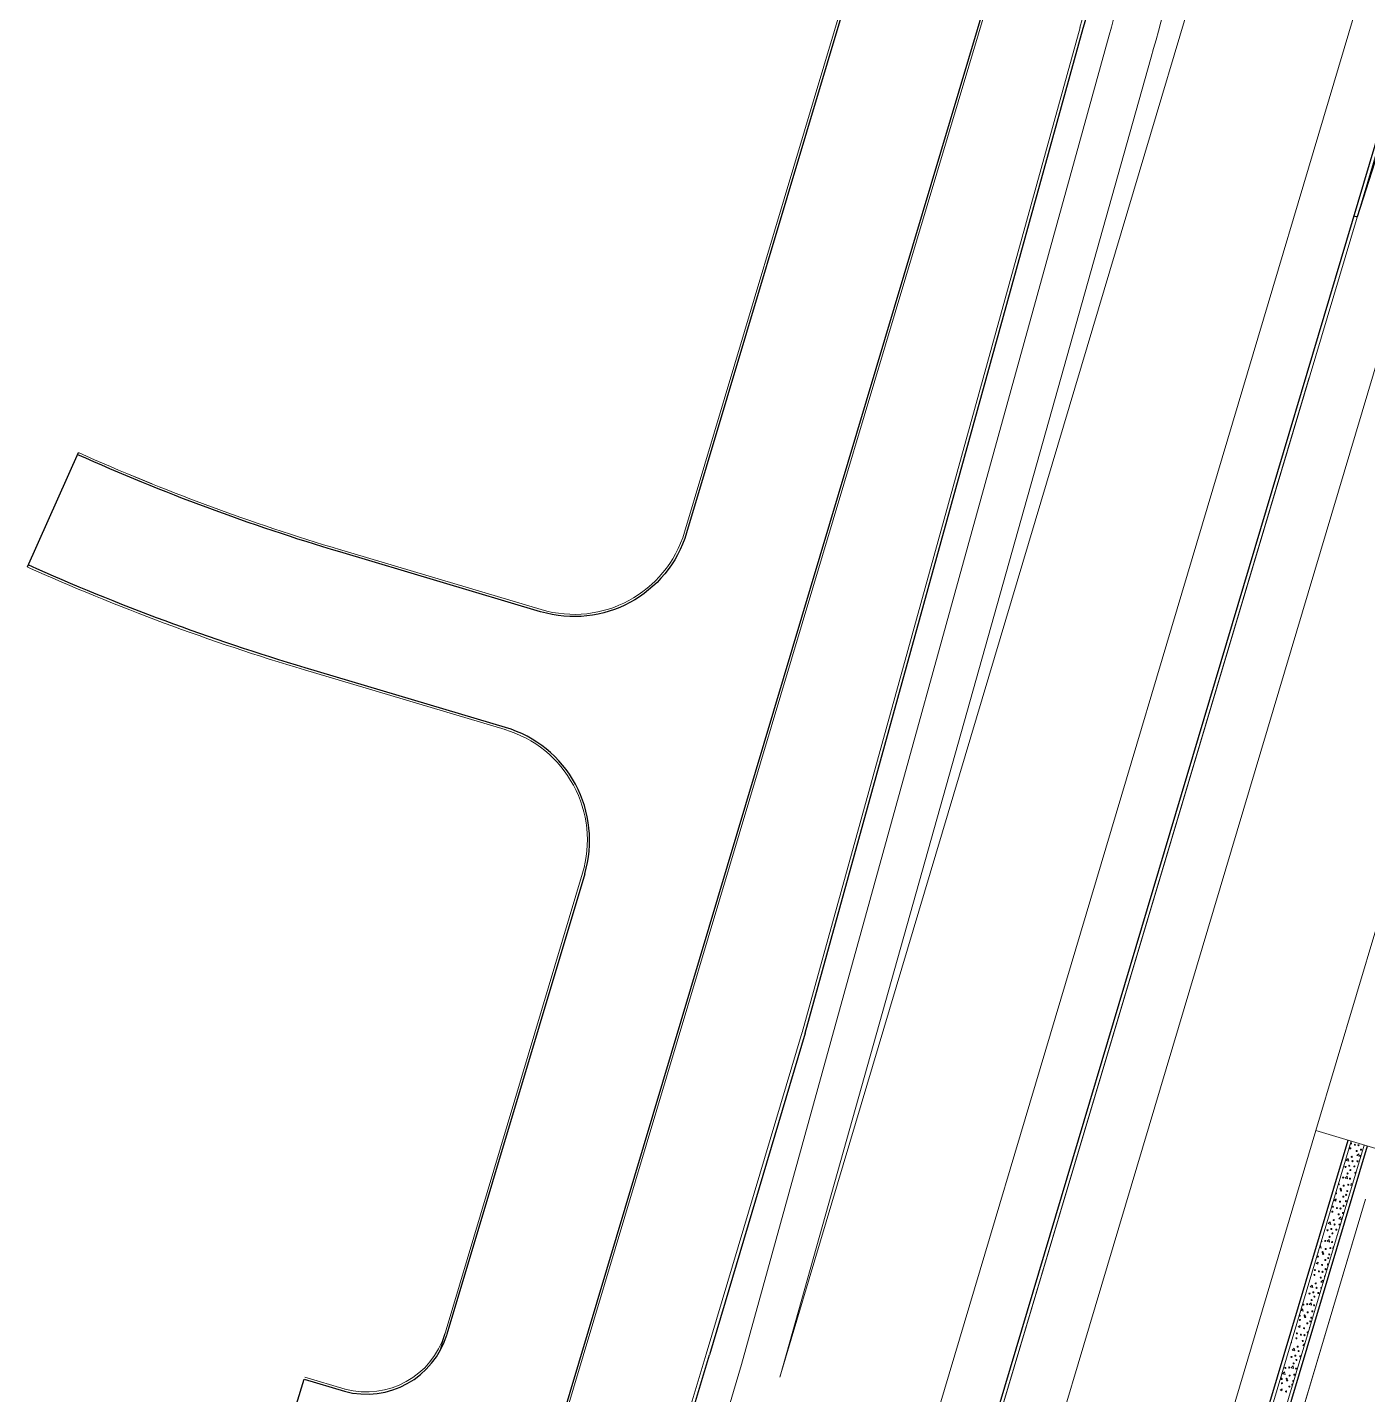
# Model space of a CAD drawing. Extents: x 2536801 to 2538856, y 7112140 to 7131569.
# Drawn here: x 2536845.3 to 2537244.5, y 7112942.4 to 7113349.6 of the extents above; entities that cross this region are included whole.
import ezdxf

# ---------------------------------------------------------------- set-up
doc = ezdxf.new("R2010")
doc.units = 0
doc.header["$LTSCALE"] = 100
doc.header["$MEASUREMENT"] = 0
for name, color, linetype, lineweight in [('D_BOC_FR', 3, 'Continuous', 13), ('D_BOC_XST', 4, 'Continuous', 13), ('D_CTB_1', 2, 'Continuous', 0), ('D_DRVWY_1', 6, 'Continuous', 30), ('D_EOS_ML', 7, 'Continuous', 30), ('D_EOS_RMP', 1, 'Continuous', 30), ('D_EOT_ML', 7, 'Continuous', 13), ('D_EOT_RMP', 1, 'Continuous', 13), ('D_FOC_FR', 3, 'Continuous', 30), ('D_FOC_XST', 4, 'Continuous', 30), ('D_MBGF', 20, 'Continuous', 0), ('D_RIPRAP_1', 7, 'Continuous', 0)]:
    doc.layers.add(name, color=color, linetype=linetype, lineweight=lineweight)
doc.linetypes.add('mbgf', pattern='A,1,-0.5,[46,dgnlstyle-BGELINES.shx,S=0.008,R=0,X=0,Y=0],-0.5,1', length=3)

msp = doc.modelspace()

# ---------------------------------------------------------------- linework, layer by layer
at = {"layer": 'D_BOC_FR', "lineweight": 0}
for p, q in [((2537218.37, 7113648.2), (2536888.72, 7112545.5)), ((2537169.25, 7113628.19), (2537041.02, 7113199.26)), ((2537010.66, 7113097.7), (2536968.01, 7112955.03))]:
    msp.add_line(p, q, dxfattribs=at)
at = {"layer": 'D_BOC_XST', "lineweight": 0}
for p, q in [((2536882.49, 7113213.68), (2536876.43, 7113216.1)), ((2536998.32, 7113176.19), (2536937.95, 7113194.17)), ((2536987.57, 7113140.44), (2536927.88, 7113158.22))]:
    msp.add_line(p, q, dxfattribs=at)
at = {"layer": 'D_BOC_XST', "lineweight": 0, "extrusion": (0, 0, -1)}
for centre, radius, start, end in [((-2537118.8, 7113799.05), 631.33, 286.59023, 294.14189), ((-2537008.13, 7113209.09), 34.33, 196.6437, 286.5902), ((-2537118.8, 7113799.05), 668.67, 286.59023, 294.14189)]:
    msp.add_arc(centre, radius, start, end, dxfattribs=at)
at = {"layer": 'D_BOC_XST', "lineweight": 0}
msp.add_arc((2536977.76, 7113107.53), 34.33, 343.3563, 73.4098, dxfattribs=at)
at = {"layer": 'D_CTB_1', "linetype": 'Continuous', "lineweight": 0, "ltscale": 0.025}
for p, q in [((2536961.32, 7112354.03), (2537399.99, 7113825.34)), ((2536983.67, 7112159.49), (2537239.58, 7113017.84)), ((2537038.94, 7112330.89), (2537243.42, 7113016.7))]:
    msp.add_line(p, q, dxfattribs=at)
at = {"layer": 'D_DRVWY_1', "color": 6}
msp.add_line((2536918.46, 7112916.34), (2536927.73, 7112946.94), dxfattribs=at)
at = {"layer": 'D_DRVWY_1'}
msp.add_line((2536927.73, 7112946.94), (2536939.74, 7112943.39), dxfattribs=at)
at = {"layer": 'D_DRVWY_1', "lineweight": 0}
msp.add_line((2536927.92, 7112947.58), (2536939.93, 7112944.02), dxfattribs=at)
at = {"layer": 'D_DRVWY_1', "color": 6}
msp.add_arc((2536946.34, 7112967.5), 25, 254.6846, 343.3563, dxfattribs=at)
at = {"layer": 'D_DRVWY_1', "lineweight": 0}
msp.add_arc((2536946.34, 7112967.5), 24.33, 254.6846, 343.3563, dxfattribs=at)
at = {"layer": 'D_EOS_ML'}
for p, q in [((2537332.79, 7113578.97), (2537241.33, 7113293.19)), ((2536960.36, 7112354.32), (2537254.66, 7113341.39)), ((2537240.37, 7113293.48), (2537241.33, 7113293.19)), ((2537034.15, 7112332.32), (2537238.62, 7113018.13)), ((2536876.99, 7112379.18), (2537048.42, 7112954.17))]:
    msp.add_line(p, q, dxfattribs=at)
at = {"layer": 'D_EOS_RMP'}
for p, q in [((2537076.99, 7113049.99), (2537159.76, 7113349.34)), ((2537076.99, 7113049.99), (2537048.42, 7112954.17)), ((2537039.9, 7112330.61), (2537244.37, 7113016.42))]:
    msp.add_line(p, q, dxfattribs=at)
msp.add_arc((2535721.72, 7113746.97), 1492, 344.54345, 347.54194, dxfattribs=at)
at = {"layer": 'D_EOT_ML'}
for p, q in [((2536978.57, 7112348.89), (2537368.14, 7113655.54)), ((2537069.42, 7112947.6), (2537269.51, 7113618.7)), ((2536944.07, 7112359.18), (2537315.51, 7113604.99)), ((2537229.04, 7113020.99), (2537390.22, 7113561.6)), ((2537024.57, 7112335.18), (2537229.04, 7113020.99)), ((2537229.04, 7113020.99), (2537247.93, 7113015.36)), ((2536886.57, 7112376.32), (2537058, 7112951.31))]:
    msp.add_line(p, q, dxfattribs=at)
at = {"layer": 'D_EOT_RMP'}
for p, q in [((2537058, 7112951.31), (2537167.49, 7113347.29)), ((2537069.5, 7112947.88), (2537179.99, 7113340.76)), ((2537043.74, 7112329.46), (2537243.82, 7113000.56))]:
    msp.add_line(p, q, dxfattribs=at)
for centre, radius, start in [((2535721.74, 7113747.04), 1500, 344.54396), ((2535722.54, 7113750.65), 1514, 344.29205)]:
    msp.add_arc(centre, radius, start, 347.54194, dxfattribs=at)
at = {"layer": 'D_FOC_FR'}
for p, q in [((2537288.18, 7113884.04), (2536888.08, 7112545.69)), ((2537169.89, 7113628), (2537041.66, 7113199.07)), ((2537011.3, 7113097.51), (2536970.29, 7112960.34))]:
    msp.add_line(p, q, dxfattribs=at)
at = {"layer": 'D_FOC_XST'}
for p, q in [((2536845.32, 7113188.87), (2536860.59, 7113222.94)), ((2536998.13, 7113175.55), (2536938.35, 7113193.36)), ((2536987.76, 7113141.08), (2536928.07, 7113158.86))]:
    msp.add_line(p, q, dxfattribs=at)
at = {"layer": 'D_FOC_XST', "extrusion": (0, 0, -1)}
for centre, radius, start, end in [((-2537118.8, 7113799.05), 632, 286.59023, 294.14189), ((-2537008.13, 7113209.09), 35, 196.6437, 286.5902), ((-2537118.8, 7113799.05), 668, 286.59023, 294.14189)]:
    msp.add_arc(centre, radius, start, end, dxfattribs=at)
at = {"layer": 'D_FOC_XST'}
msp.add_arc((2536977.76, 7113107.53), 35, 343.3563, 73.4098, dxfattribs=at)
at = {"layer": 'D_MBGF', "linetype": 'mbgf', "lineweight": 13, "ltscale": 0.025}
for p, q in [((2537076.03, 7113050.26), (2537158.8, 7113349.6)), ((2537076.03, 7113050.28), (2537047.46, 7112954.45)), ((2536964.63, 7112676.62), (2537047.46, 7112954.45))]:
    msp.add_line(p, q, dxfattribs=at)
msp.add_arc((2535721.72, 7113746.97), 1491, 344.54345, 347.54194, dxfattribs=at)
at = {"layer": 'D_RIPRAP_1', "color": 7, "linetype": 'Continuous', "lineweight": 0}
for p, q in [((2537234.49, 7113000.3), (2537235.11, 7113000.66)), ((2537235.02, 7113000.03), (2537234.49, 7113000.3)), ((2537235.11, 7113000.66), (2537235.02, 7113000.03)), ((2537229.13, 7112981.44), (2537229.75, 7112981.8)), ((2537229.67, 7112981.18), (2537229.13, 7112981.44)), ((2537229.75, 7112981.8), (2537229.67, 7112981.18)), ((2537223.78, 7112962.59), (2537224.39, 7112962.95)), ((2537224.31, 7112962.32), (2537223.78, 7112962.59)), ((2537224.39, 7112962.95), (2537224.31, 7112962.32)), ((2537218.42, 7112943.73), (2537219.04, 7112944.09)), ((2537219.04, 7112944.09), (2537218.95, 7112943.47)), ((2537218.95, 7112943.47), (2537218.42, 7112943.73))]:
    msp.add_line(p, q, dxfattribs=at)
at = {"layer": 'D_RIPRAP_1', "color": 7, "lineweight": 13, "flags": 128}
for points in [[(2536963.72, 7112353.32), (2536961.32, 7112354.03), (2536958.93, 7112354.75), (2536961.32, 7112354.03), (2536989.89, 7112449.87), (2537018.46, 7112545.7), (2537047.04, 7112641.53), (2537075.61, 7112737.36), (2537104.18, 7112833.19), (2537132.75, 7112929.02), (2537227.04, 7113245.27), (2537132.75, 7112929.02), (2537104.18, 7112833.19), (2537075.61, 7112737.36), (2537047.04, 7112641.53), (2537018.46, 7112545.7), (2536989.89, 7112449.87), (2536961.32, 7112354.03)], [(2537243.82, 7113000.56), (2537231.31, 7112958.61), (2537202.74, 7112862.78), (2537174.17, 7112766.95), (2537145.6, 7112671.11), (2537117.03, 7112575.28), (2537088.45, 7112479.45), (2537059.88, 7112383.62), (2537043.74, 7112329.46), (2537059.88, 7112383.62), (2537088.45, 7112479.45), (2537117.03, 7112575.28), (2537145.6, 7112671.11), (2537174.17, 7112766.95), (2537202.74, 7112862.78), (2537231.31, 7112958.61)]]:
    msp.add_lwpolyline(points, close=True, dxfattribs=at)
at = {"layer": 'D_RIPRAP_1', "color": 7, "linetype": 'Continuous', "lineweight": 0, "flags": 128}
for points in [[(2537241.98, 7113013.35), (2537241.23, 7113013.56), (2537241.82, 7113014.13)], [(2537238.81, 7113011.93), (2537238.06, 7113012.14), (2537238.65, 7113012.72)], [(2537238.49, 7113006.67), (2537237.74, 7113006.88), (2537238.33, 7113007.46)], [(2537233.45, 7112993.07), (2537232.7, 7112993.29), (2537233.29, 7112993.86)], [(2537236.62, 7112994.49), (2537235.87, 7112994.7), (2537236.46, 7112995.28)], [(2537233.13, 7112987.82), (2537232.39, 7112988.03), (2537232.97, 7112988.6)], [(2537228.09, 7112974.22), (2537227.34, 7112974.43), (2537227.93, 7112975)], [(2537227.78, 7112968.96), (2537227.03, 7112969.17), (2537227.62, 7112969.75)], [(2537222.73, 7112955.36), (2537221.99, 7112955.58), (2537222.58, 7112956.15)], [(2537219.88, 7112948.32), (2537219.13, 7112948.53), (2537219.72, 7112949.11)], [(2537222.42, 7112950.1), (2537221.67, 7112950.32), (2537222.26, 7112950.89)]]:
    msp.add_lwpolyline(points, close=True, dxfattribs=at)
for points in [[(2537235.86, 7113005.35), (2537235.95, 7113004.89), (2537235.74, 7113004.95)], [(2537239.87, 7113004.79), (2537239.42, 7113004.6), (2537239.54, 7113005.26), (2537239.93, 7113004.99)], [(2537230.29, 7112986.67), (2537230.44, 7112986.82), (2537230.6, 7112986.03), (2537230.14, 7112986.16)], [(2537234.21, 7112985.81), (2537234.06, 7112985.75), (2537234.18, 7112986.41), (2537234.35, 7112986.29)], [(2537231.18, 7112975.66), (2537230.51, 7112975.85), (2537231.1, 7112976.42), (2537231.23, 7112975.81)], [(2537224.56, 7112967.46), (2537225.08, 7112967.96), (2537225.24, 7112967.18), (2537224.54, 7112967.38)], [(2537225.58, 7112956.87), (2537225.16, 7112956.99), (2537225.74, 7112957.56), (2537225.76, 7112957.48)]]:
    msp.add_lwpolyline(points, dxfattribs=at)
at = {"layer": 'D_RIPRAP_1', "color": 7, "linetype": 'Continuous', "lineweight": 0}
for centre in [(2537239.32, 7113015.71), (2537239.71, 7113013.2), (2537240.66, 7113016.79), (2537241.2, 7113014.91), (2537241.74, 7113016.64), (2537242.49, 7113015.33), (2537237.86, 7113010.16), (2537238.99, 7113010.53), (2537239.32, 7113009.25), (2537239.96, 7113011.9), (2537240.5, 7113010.34), (2537241.43, 7113011.86), (2537237.18, 7113007.01), (2537238.49, 7113008.23), (2537239.22, 7113006.68), (2537236.42, 7113003.65), (2537236.56, 7113003.16), (2537237.23, 7113001.31), (2537237.31, 7113004.59), (2537238.07, 7113001.88), (2537238.38, 7113002.99), (2537238.71, 7113004.87), (2537233.96, 7112996.86), (2537234.11, 7112998.32), (2537235.3, 7112997.93), (2537236.23, 7112999.85), (2537236.38, 7112997.79), (2537237.31, 7112998.6), (2537237.99, 7112999.98), (2537234.35, 7112994.35), (2537234.61, 7112993.04), (2537235.84, 7112996.05), (2537236.08, 7112993), (2537237.13, 7112996.47), (2537232.5, 7112991.3), (2537233.14, 7112989.37), (2537233.64, 7112991.68), (2537233.97, 7112990.39), (2537235.14, 7112991.49), (2537231.06, 7112984.8), (2537231.83, 7112988.15), (2537231.95, 7112985.74), (2537233.35, 7112986.01), (2537233.87, 7112987.82), (2537229.66, 7112983.46), (2537230.87, 7112980.99), (2537231.21, 7112984.31), (2537231.87, 7112982.46), (2537232.64, 7112981.13), (2537232.72, 7112983.03), (2537233.02, 7112984.13), (2537228.61, 7112978), (2537228.75, 7112979.46), (2537229.94, 7112979.08), (2537230.49, 7112977.2), (2537231.02, 7112978.93), (2537231.95, 7112979.74), (2537227.14, 7112972.45), (2537228.28, 7112972.82), (2537228.99, 7112975.49), (2537229.25, 7112974.18), (2537229.78, 7112972.63), (2537225.31, 7112969.18), (2537226.47, 7112969.3), (2537227.78, 7112970.52), (2537228.51, 7112968.96), (2537228.61, 7112971.54), (2537224.31, 7112964.61), (2537225.7, 7112965.94), (2537225.85, 7112965.45), (2537226.59, 7112966.88), (2537227.36, 7112964.17), (2537227.66, 7112965.28), (2537227.99, 7112967.16), (2537223.39, 7112960.61), (2537224.59, 7112960.22), (2537225.51, 7112962.14), (2537226.51, 7112963.6), (2537226.59, 7112960.89), (2537223.25, 7112959.14), (2537223.63, 7112956.64), (2537225.13, 7112958.34), (2537225.67, 7112960.07), (2537221.78, 7112953.59), (2537222.92, 7112953.96), (2537223.25, 7112952.68), (2537223.89, 7112955.33), (2537224.42, 7112953.78), (2537219.96, 7112950.32), (2537221.11, 7112950.44), (2537221.23, 7112948.03), (2537222.42, 7112951.66), (2537222.64, 7112948.3), (2537223.15, 7112950.11), (2537218.88, 7112947.01), (2537218.95, 7112945.75), (2537220.34, 7112947.09), (2537220.49, 7112946.6), (2537221.15, 7112944.75), (2537220.15, 7112943.28)]:
    msp.add_circle(centre, 0.163, dxfattribs=at)
for centre, start, end in [((2537239.47, 7113017.17), 223.9396, 102.8568), ((2537242.42, 7113013.42), 66.4073, 260.3891), ((2537240.82, 7113008.42), 22.7812, 304.0152), ((2537235.02, 7113002.32), 230.0621, 96.7343), ((2537239.13, 7113001.76), 147.3274, 179.4691), ((2537235.46, 7112989.57), 124.7271, 202.0693), ((2537229.6, 7112984.73), 294.5986, 32.1978), ((2537230.67, 7112988.03), 261.2709, 65.5255), ((2537231.77, 7112977.62), 76.5446, 250.2518), ((2537230.72, 7112974.15), 70.5254, 256.271), ((2537224.24, 7112965.87), 189.8934, 136.903), ((2537227.28, 7112962.27), 105.8979, 220.8985), ((2537221.6, 7112957.91), 296.6254, 30.171), ((2537218.51, 7112947.52), 291.9526, 34.8438), ((2537222, 7112945.31), 22.3363, 304.4601), ((2537222.3, 7112946.42), 4.9431, 321.8533)]:
    msp.add_arc(centre, 0.163, start, end, dxfattribs=at)

doc.saveas('drawing.dxf')
